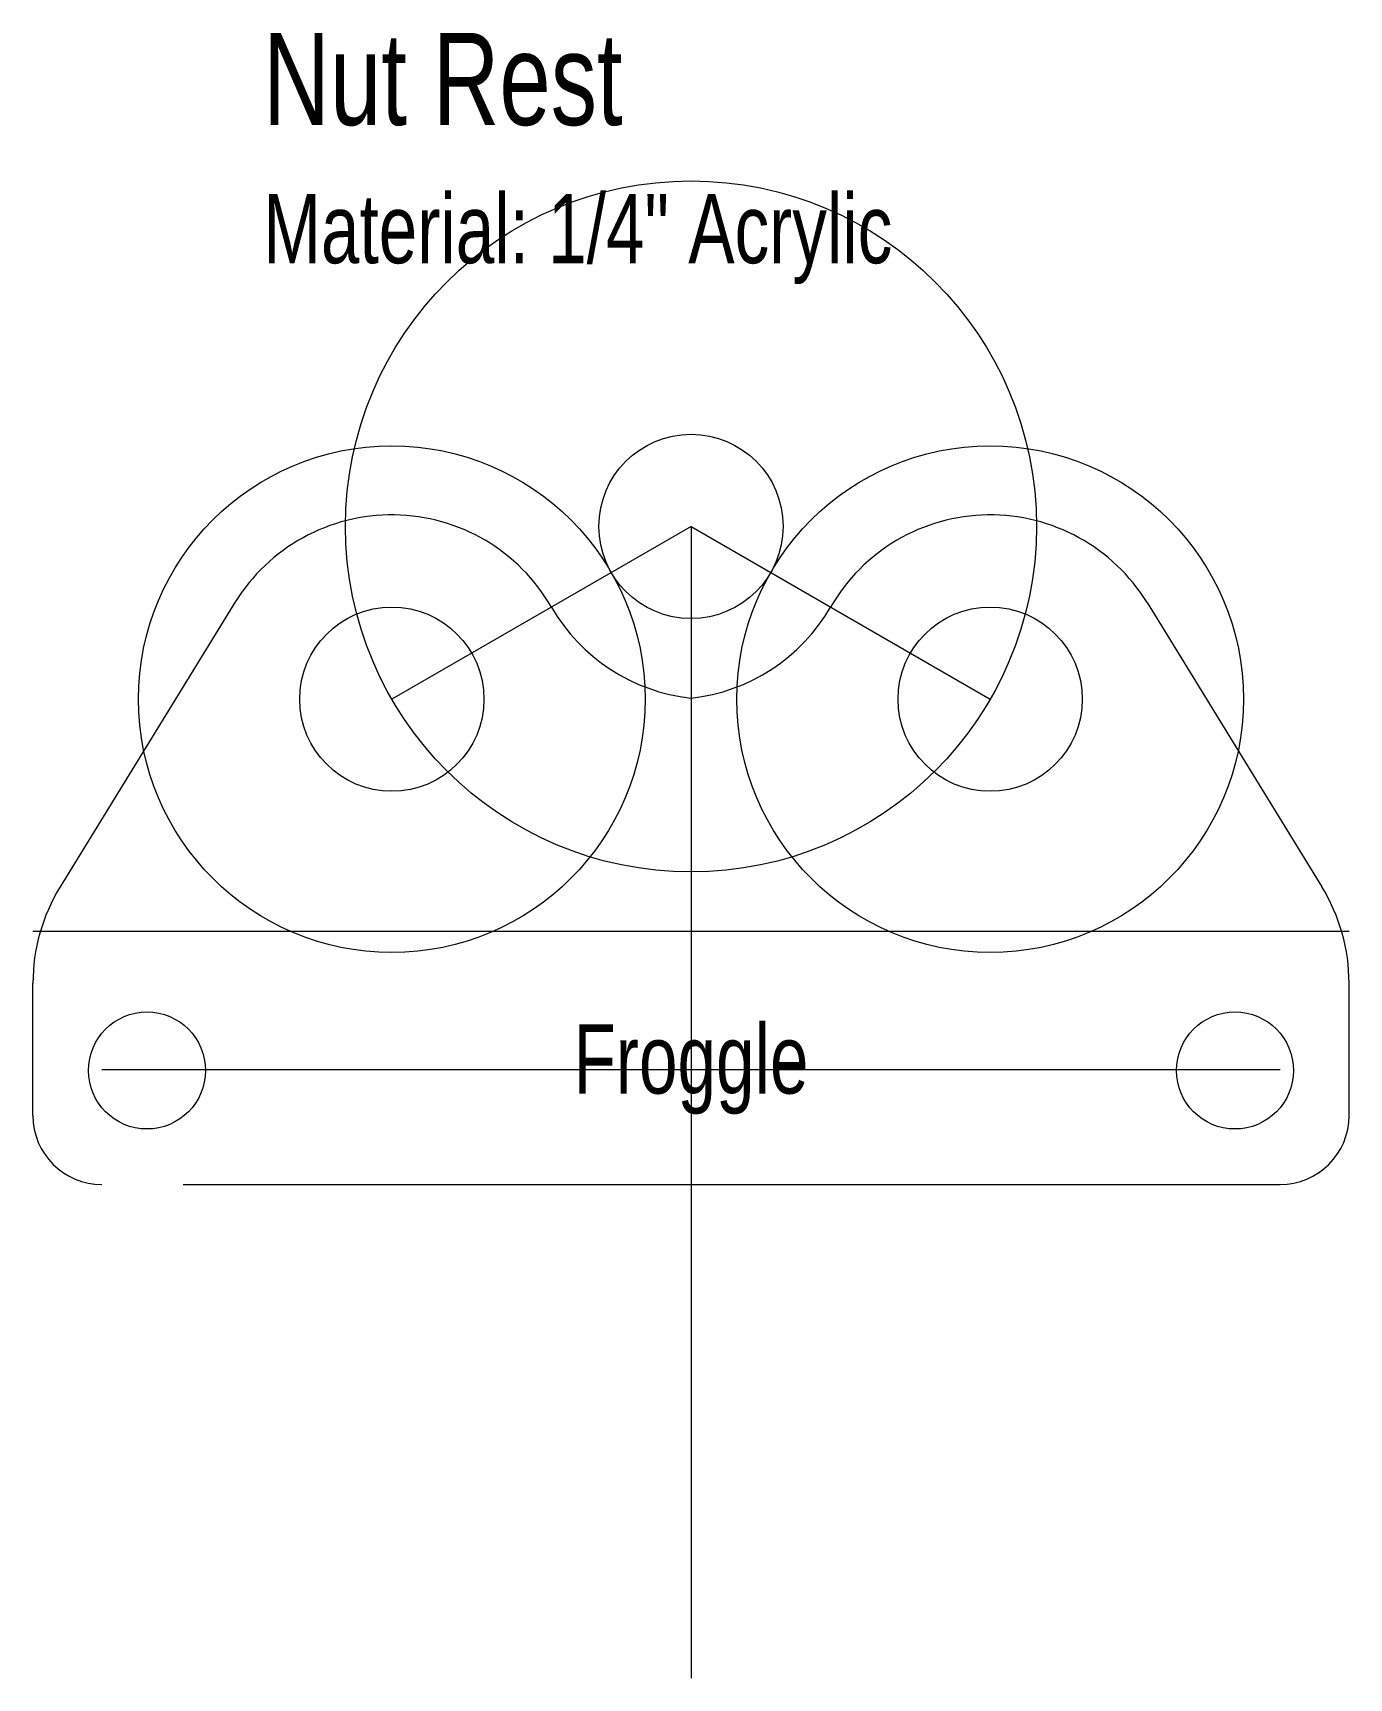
# Model space of a CAD drawing. Header units: millimetres. Extents: x 0 to 57.2, y -21.4 to 50.
import ezdxf

# ---------------------------------------------------------------- set-up
doc = ezdxf.new("R2010")
doc.units = ezdxf.units.MM
doc.layers.get('0').update_dxf_attribs({"linetype": 'CONTINUOUS', "lineweight": 0, "true_color": 0x000000})
for name, color, linetype, lineweight, true_color in [('Drawings', 4, 'CONTINUOUS', 0, 0x00ffff), ('Hardware', 7, 'CONTINUOUS', 0, 0x000000), ('Text', 4, 'CONTINUOUS', 0, 0x00ffff), ('VerticalStrut', 3, 'CONTINUOUS', 0, 0x00ff00)]:
    doc.layers.add(name, color=color, linetype=linetype, lineweight=lineweight, true_color=true_color)
doc.styles.get("Standard").update_dxf_attribs({"font": 'txt', "width": 0.75})

msp = doc.modelspace()

# ---------------------------------------------------------------- linework, layer by layer
at = {"layer": 'Drawings'}
for p, q in [((28.575, 28.575), (15.585, 21.075)), ((28.575, 28.575), (41.565, 21.075)), ((28.575, 28.575), (28.575, -21.425)), ((0, 11), (57.15, 11)), ((3, 5), (54.15, 5))]:
    msp.add_line(p, q, dxfattribs=at)
msp.add_circle((28.575, 28.575), 15, dxfattribs=at)
at = {"layer": 'Hardware'}
for centre, radius in [((28.575, 28.575), 4), ((15.585, 21.075), 11), ((41.565, 21.075), 11)]:
    msp.add_circle(centre, radius, dxfattribs=at)
at = {"layer": 'Text'}
msp.add_line((6.528, 0), (54.15, 0), dxfattribs=at)
at = {"layer": 'VerticalStrut'}
for p, q in [((8.769, 25.265), (1.185, 12.927)), ((48.381, 25.265), (55.965, 12.927)), ((0, 3), (0, 8.738)), ((57.15, 3), (57.15, 8.738))]:
    msp.add_line(p, q, dxfattribs=at)
for centre, radius in [((15.585, 21.075), 4), ((41.565, 21.075), 4), ((4.955, 4.955), 2.54), ((52.195, 4.955), 2.54)]:
    msp.add_circle(centre, radius, dxfattribs=at)
for centre, radius, start, end in [((15.585, 21.075), 8, 30, 148.4182), ((41.565, 21.075), 8, 31.5818, 150), ((29.441, 29.075), 8, 210, 263.78537), ((27.709, 29.075), 8, 276.21463, 330), ((8, 8.738), 8, 148.4182, 180), ((49.15, 8.738), 8, 0, 31.5818), ((3, 3), 3, 180, 270), ((54.15, 3), 3, 270, 0)]:
    msp.add_arc(centre, radius, start, end, dxfattribs=at)

# ---------------------------------------------------------------- texts
at = {"width": 100, "attachment_point": 1}
for s, insert, char_height in [('Nut\\~Rest', (10, 50), 4), ('Material:\\~1/4"\\~Acrylic', (10, 43), 3)]:
    msp.add_mtext(s, dxfattribs=dict(at, insert=insert, char_height=char_height))
at = {"layer": 'Text', "insert": (28.575, 5), "char_height": 3, "width": 100, "attachment_point": 5}
msp.add_mtext('Froggle', dxfattribs=at)

doc.saveas('drawing.dxf')
